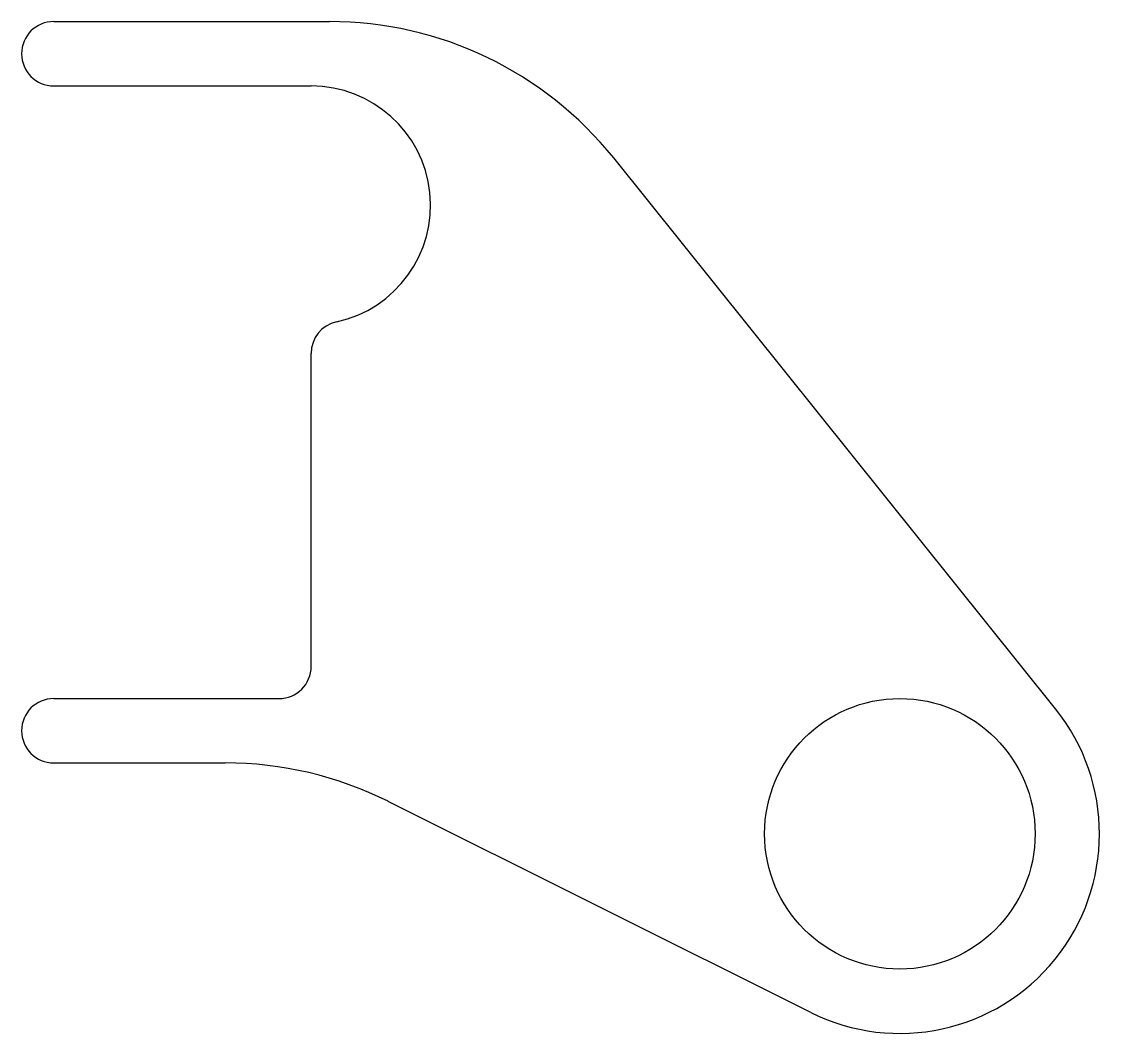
# Model space of a CAD drawing. Extents: x -55.2 to 12.5, y -12.5 to 51.
import ezdxf

# ---------------------------------------------------------------- set-up
doc = ezdxf.new("R2010")
doc.units = 0
doc.layers.add('MODELSKETCH_VISIBLE', color=7, linetype='CONTINUOUS')

msp = doc.modelspace()

# ---------------------------------------------------------------- linework, layer by layer
at = {"layer": 'MODELSKETCH_VISIBLE'}
for p, q in [((-53.18, 51.045), (-35.856, 51.045)), ((-53.18, 47), (-37, 47)), ((9.786, 7.85), (-17.987, 42.471)), ((-37, 10.523), (-37, 30.195)), ((-53.18, 8.5), (-39.023, 8.5)), ((-53.18, 4.455), (-42.402, 4.455)), ((-5.605, -11.223), (-32.167, 2.041))]:
    msp.add_line(p, q, dxfattribs=at)
msp.add_circle((0, 0), 8.5, dxfattribs=at)
for centre, radius, start, end in [((-53.18, 49.023), 2.023, 90, 270), ((-35.856, 28.137), 22.908, 38.73592, 90), ((-37, 39.5), 7.5, 282.26276, 90), ((-34.977, 30.195), 2.023, 102.26276, 180), ((-39.023, 10.523), 2.023, 270, 0), ((-53.18, 6.477), 2.023, 90, 270), ((0, 0), 12.545, 243.46307, 38.73592), ((-42.402, -18.453), 22.908, 63.46307, 90)]:
    msp.add_arc(centre, radius, start, end, dxfattribs=at)

doc.saveas('drawing.dxf')
